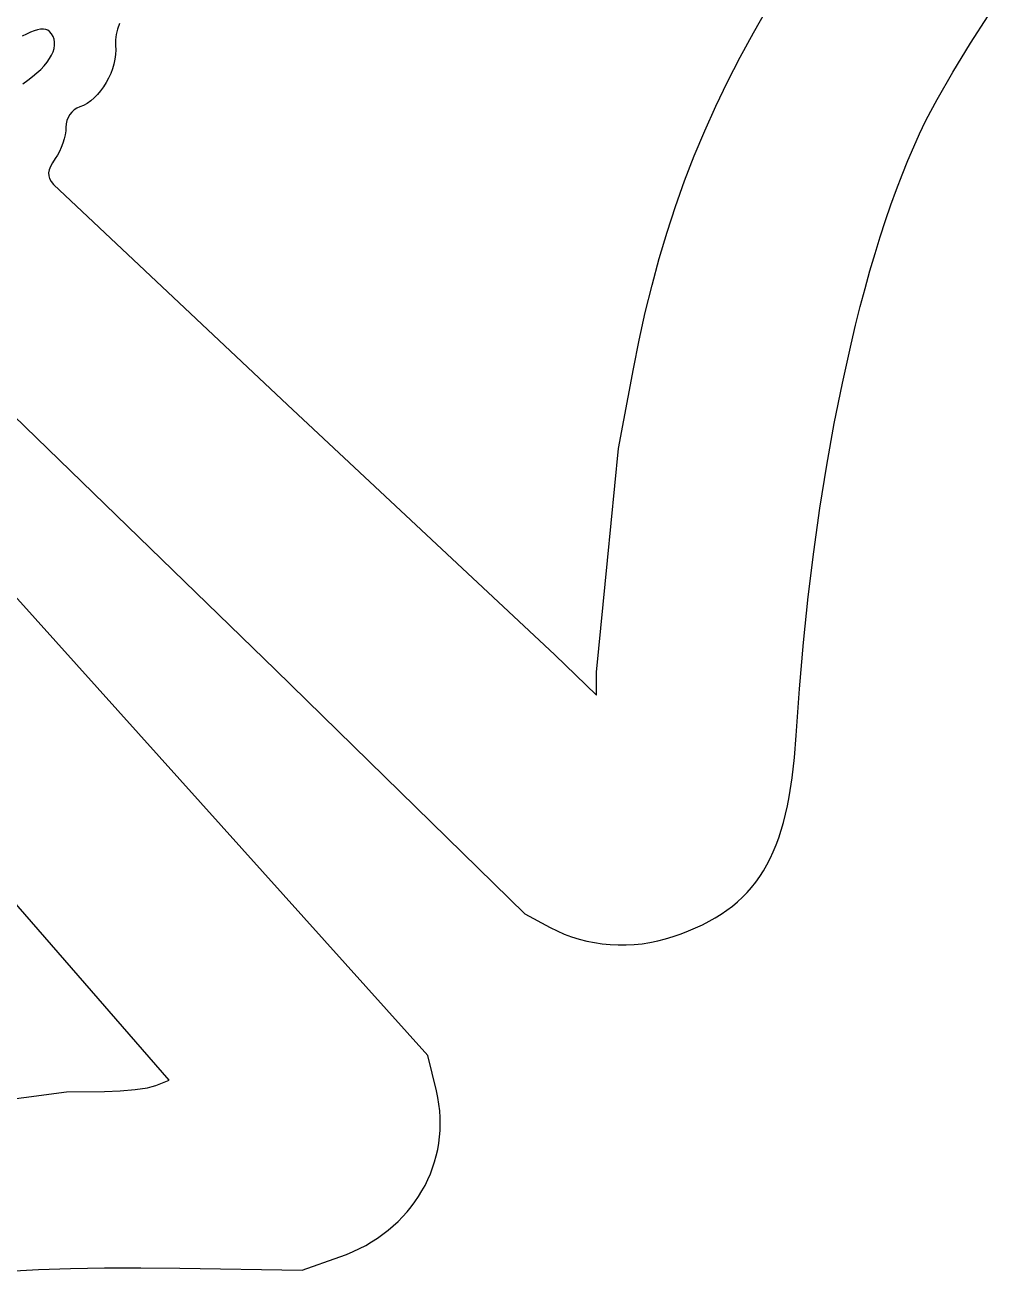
# Model space of a CAD drawing. Header units: millimetres. Extents: x 0.12 to 5.91, y 0.11 to 5.91.
# Drawn here: x 4.382 to 5.666, y 0.611 to 2.273 of the extents above; entities that cross this region are included whole.
import ezdxf

# ---------------------------------------------------------------- set-up
doc = ezdxf.new("R2010")
doc.units = ezdxf.units.MM
doc.header["$MEASUREMENT"] = 0

msp = doc.modelspace()

# ---------------------------------------------------------------- linework, layer by layer
at = {"flags": 128}
for points in [[(5.158761, 1.558854), (5.173388, 1.708047), (5.193362, 1.81424), (5.200936, 1.852316), (5.209177, 1.889489), (5.218118, 1.925842), (5.227792, 1.961455), (5.238232, 1.996411), (5.24947, 2.030793), (5.261541, 2.064682), (5.274476, 2.09816), (5.288308, 2.13131), (5.303072, 2.164214), (5.318799, 2.196953), (5.335523, 2.229609), (5.353276, 2.262266), (5.372092, 2.295005)], [(4.336049, 1.781108), (4.715853, 1.412953), (5.04856, 1.087625), (5.082397, 1.069402), (5.091616, 1.06477), (5.101114, 1.060644), (5.110862, 1.057026), (5.120828, 1.053918), (5.130983, 1.051323), (5.141297, 1.049242), (5.151738, 1.047678), (5.162277, 1.046633), (5.172884, 1.04611), (5.183528, 1.04611), (5.194179, 1.046636), (5.204807, 1.04769), (5.215382, 1.049275), (5.225873, 1.051392), (5.23625, 1.054045), (5.246483, 1.057234), (5.256807, 1.060911), (5.266724, 1.064772), (5.276239, 1.06883), (5.285361, 1.073097), (5.294096, 1.077583), (5.302452, 1.082302), (5.310436, 1.087264), (5.318055, 1.092482), (5.325317, 1.097968), (5.332228, 1.103733), (5.338796, 1.109789), (5.345028, 1.116147), (5.350931, 1.122821), (5.356513, 1.129821), (5.361781, 1.137159), (5.366741, 1.144848), (5.371402, 1.152899), (5.37577, 1.161323), (5.379853, 1.170133), (5.383657, 1.17934), (5.387191, 1.188957), (5.390461, 1.198995), (5.393474, 1.209465), (5.396238, 1.220381), (5.39876, 1.231752), (5.401047, 1.243593), (5.404946, 1.268725), (5.407993, 1.295873), (5.410244, 1.32513), (5.414642, 1.387623), (5.420056, 1.449384), (5.426452, 1.510247), (5.433795, 1.570045), (5.44205, 1.628614), (5.451182, 1.685787), (5.461156, 1.741399), (5.471937, 1.795284), (5.483489, 1.847275), (5.489544, 1.872509), (5.495779, 1.897208), (5.502189, 1.92135), (5.508771, 1.944916), (5.515519, 1.967883), (5.522429, 1.990233), (5.529498, 2.011943), (5.53672, 2.032994), (5.544092, 2.053364), (5.551608, 2.073033), (5.559265, 2.09198), (5.567058, 2.110184), (5.574983, 2.127625), (5.583035, 2.144281), (5.589973, 2.157647), (5.598585, 2.173367), (5.619462, 2.209565), (5.642936, 2.248262), (5.666275, 2.284845)], [(4.378869, 2.194279), (4.385734, 2.199035), (4.39203, 2.203834), (4.397747, 2.208653), (4.402875, 2.213474), (4.407404, 2.218276), (4.411322, 2.223038), (4.41462, 2.227741), (4.417286, 2.232363), (4.419311, 2.236884), (4.420685, 2.241285), (4.421396, 2.245544), (4.421434, 2.249642), (4.420788, 2.253557), (4.419449, 2.25727), (4.417406, 2.26076), (4.414648, 2.264007), (4.412374, 2.265721), (4.409621, 2.266807), (4.406405, 2.267274), (4.402743, 2.267131), (4.398651, 2.266385), (4.394144, 2.265045), (4.389239, 2.263119), (4.383951, 2.260615), (4.378298, 2.257541)], [(4.508017, 2.274622), (4.50509, 2.267121), (4.503279, 2.259822), (4.502533, 2.252618), (4.502804, 2.245398), (4.503105, 2.239373), (4.502791, 2.233167), (4.501901, 2.226844), (4.500472, 2.220469), (4.498542, 2.214107), (4.496148, 2.207821), (4.493328, 2.201677), (4.490119, 2.195739), (4.48656, 2.190072), (4.482688, 2.184739), (4.47854, 2.179806), (4.474154, 2.175337), (4.469568, 2.171397), (4.46482, 2.16805), (4.459946, 2.165361), (4.454985, 2.163394), (4.451068, 2.161746), (4.447505, 2.159441), (4.444347, 2.156555), (4.441648, 2.153165), (4.439458, 2.149347), (4.437829, 2.145177), (4.436814, 2.140733), (4.436464, 2.136091), (4.436175, 2.131374), (4.435347, 2.126177), (4.434038, 2.120669), (4.432305, 2.115021), (4.430207, 2.109405), (4.427803, 2.10399), (4.425149, 2.098949), (4.422305, 2.094451), (4.418608, 2.088844), (4.415901, 2.083908), (4.414175, 2.079491), (4.413419, 2.075444), (4.413622, 2.071617), (4.414773, 2.06786), (4.416864, 2.064022), (4.419882, 2.059955), (4.732134, 1.766216), (5.088392, 1.432906), (5.144133, 1.379054), (5.144133, 1.40966), (5.158761, 1.558854)], [(4.360014, 0.611237), (4.399972, 0.61343), (4.442517, 0.61488), (4.487915, 0.615628), (4.536433, 0.615715), (4.588336, 0.615182), (4.751522, 0.612665), (4.80181, 0.630182), (4.810819, 0.633535), (4.819566, 0.637222), (4.828047, 0.641233), (4.836254, 0.645556), (4.844183, 0.650183), (4.851826, 0.655101), (4.859178, 0.660302), (4.866232, 0.665773), (4.872983, 0.671506), (4.879425, 0.677489), (4.885551, 0.683713), (4.891356, 0.690165), (4.896833, 0.696838), (4.901976, 0.703719), (4.906779, 0.710798), (4.911236, 0.718065), (4.915342, 0.72551), (4.919089, 0.733122), (4.922472, 0.74089), (4.925485, 0.748805), (4.928122, 0.756855), (4.930377, 0.765031), (4.932243, 0.773322), (4.933714, 0.781717), (4.934786, 0.790207), (4.93545, 0.79878), (4.935702, 0.807426), (4.935535, 0.816135), (4.934943, 0.824896), (4.933921, 0.833699), (4.932461, 0.842534), (4.930558, 0.851389), (4.919185, 0.8988), (4.174724, 1.72672)], [(4.323055, 0.835243), (4.437457, 0.850119), (4.487855, 0.8508), (4.508844, 0.851624), (4.528739, 0.853362), (4.545293, 0.855761), (4.551616, 0.857128), (4.556263, 0.858565), (4.574273, 0.865648), (4.094082, 1.417224)]]:
    msp.add_lwpolyline(points, dxfattribs=at)

doc.saveas('drawing.dxf')
